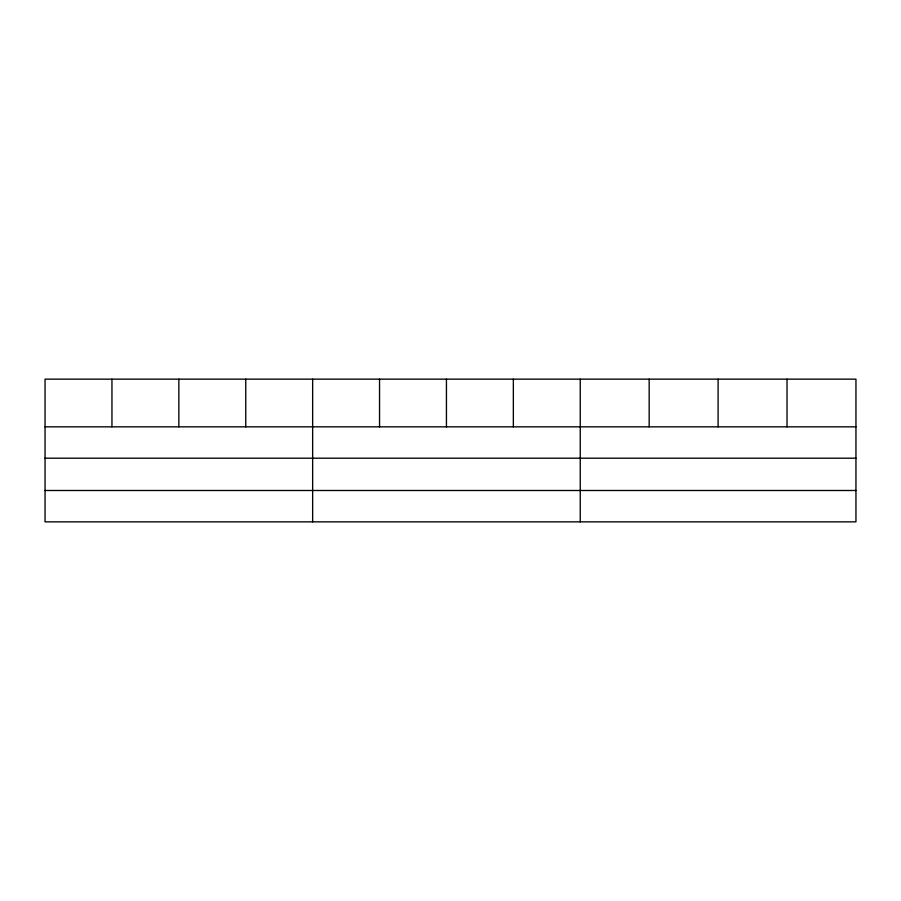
<?xml version="1.0" encoding="UTF-8"?>
<svg xmlns="http://www.w3.org/2000/svg" width="901" height="901" viewBox="0 0 901 901"><rect width="100%" height="100%" fill="white"/><g stroke="black" fill="none" stroke-linecap="round" stroke-linejoin="round"><path stroke-width="1.35" d="M855.95 458.192L855.95 379.152L45.05 379.152L45.05 521.848L855.95 521.848L855.95 458.192L45.05 458.192M45.05 426.837L855.95 426.837M45.05 490.493L855.95 490.493M787.023 379.152L787.023 426.837M718.097 379.152L718.097 426.837M649.17 379.152L649.17 426.837M580.244 379.152L580.244 521.848M513.345 379.152L513.345 426.837M446.445 379.152L446.445 426.837M379.546 379.152L379.546 426.837M312.647 379.152L312.647 521.848M245.748 379.152L245.748 426.837M178.849 379.152L178.849 426.837M111.949 379.152L111.949 426.837"/></g></svg>
